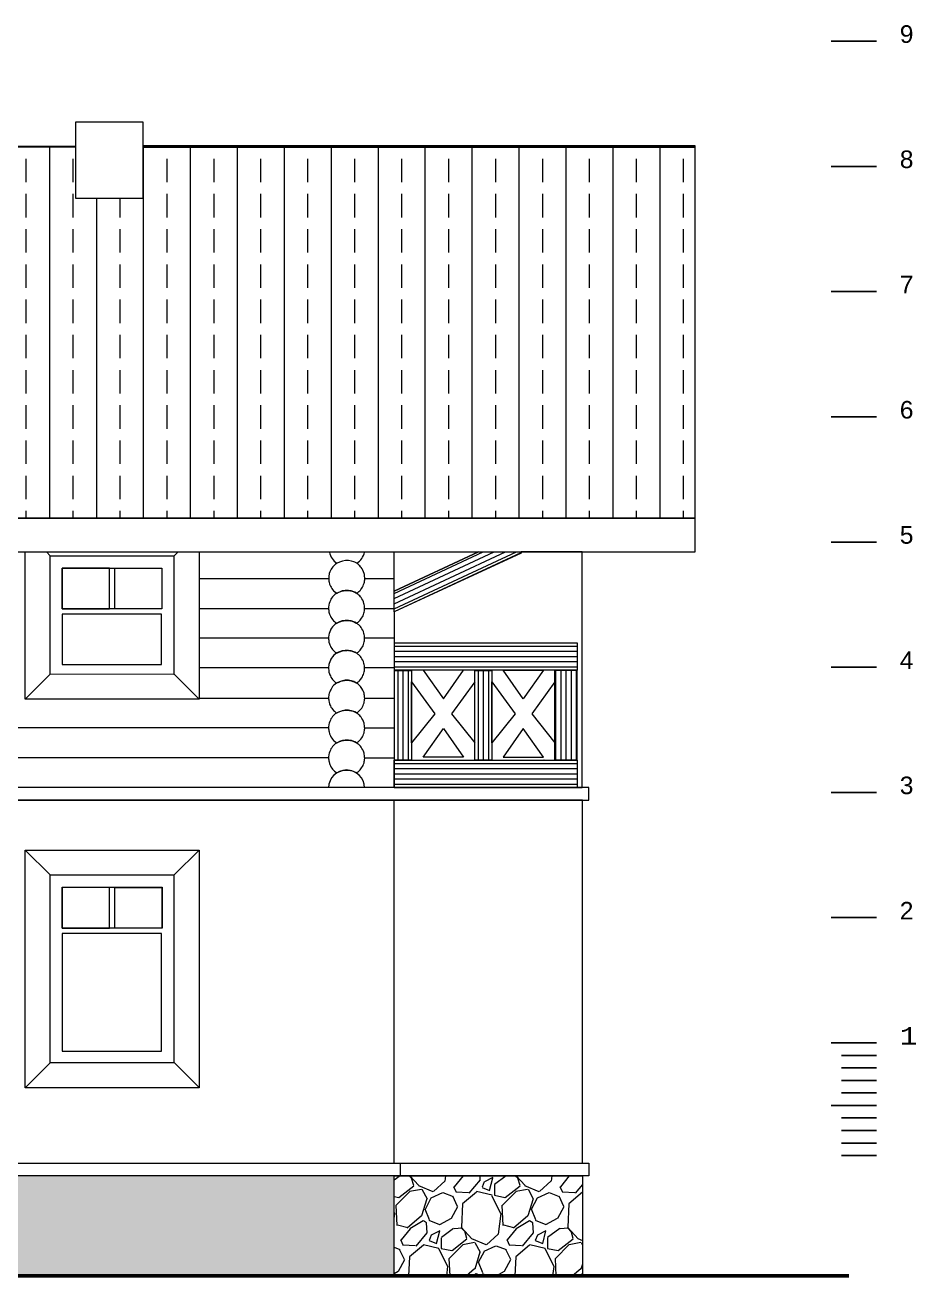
# Model space of a CAD drawing. Header units: millimetres. Extents: x 206455 to 265096, y 21531 to 53708.
# Drawn here: x 237402 to 244518, y 23085 to 33076 of the extents above; entities that cross this region are included whole.
import ezdxf

# ---------------------------------------------------------------- set-up
doc = ezdxf.new("R2010")
doc.units = ezdxf.units.MM
doc.layers.add('hatches', color=8, linetype='Continuous')
doc.layers.add('wall', color=5, linetype='Continuous')
doc.layers.add('txt', color=7, linetype='Continuous', lineweight=13)
doc.styles.get("Standard").update_dxf_attribs({"font": 'arial.ttf'})
pattern_1 = [(90, (125069.38, -371679.67), (-41.25, 2e-14), [])]

msp = doc.modelspace()

# ---------------------------------------------------------------- hatches: boundary and pattern name
at = {"layer": 'wall', "linetype": 'Continuous', "lineweight": 0, "ltscale": 0.13}
h = msp.add_hatch(dxfattribs=at)
h.set_pattern_fill('ANSI33', color=253, scale=1500, angle=45, style=0)
h.set_pattern_definition([(90, (-183901.13, -205742.57), (-375, 6e-14), []), (90, (-183713.63, -205555.07), (-375, 6e-14), [187.5, -93.75])])
edge = h.paths.add_edge_path()
edge.add_line((242753.8, 29135.9), (242753.8, 32109.4))
edge.add_line((242753.8, 32109.4), (238343.2, 32109.4))
edge.add_line((238343.2, 32109.4), (238343.2, 31691.4))
edge.add_line((238343.2, 31691.4), (237808, 31691.4))
edge.add_line((237808, 31691.4), (237808, 32105.2))
edge.add_line((237808, 32105.2), (229874.9, 32105.2))
edge.add_line((229874.9, 32105.2), (229874.9, 29137))
edge.add_line((229874.9, 29137), (242752.3, 29137))
h = msp.add_hatch(dxfattribs=at)
h.set_pattern_fill('ANSI31', color=253, scale=300, angle=340, style=0)
h.set_pattern_definition([(25, (62956.262, -346758.465), (-15.8481848, 33.986542), [])])
edge = h.paths.add_edge_path()
edge.add_line((240350.6, 28554.5), (241024.8, 28867.7))
edge.add_line((241024.8, 28867.7), (241362.8, 28867.7))
edge.add_line((241362.8, 28867.7), (241362.8, 28859.1))
edge.add_line((241362.8, 28859.1), (240350.7, 28388.8))
edge.add_line((240350.7, 28388.8), (240350.7, 28554.4))
h = msp.add_hatch(dxfattribs=at)
h.set_pattern_fill('ANSI31', color=253, scale=330, angle=135, style=0)
h.set_pattern_definition([(180, (125069.38, -371679.67), (-2e-14, -41.25), [])])
h.paths.add_polyline_path([(241812.7, 27922.1), (240352, 27922.1), (240352, 28141.9), (241812.8, 28141.9)])
h = msp.add_hatch(dxfattribs=at)
h.set_pattern_fill('ANSI31', color=253, scale=330, angle=45, style=0)
h.set_pattern_definition([(90, (124427.73, -371680.093), (-41.25, 2e-14), [])])
h.paths.add_polyline_path([(240489.3, 27203.2), (240352.1, 27203.2), (240352.1, 27920.6), (240489.3, 27920.6)])
h = msp.add_hatch(dxfattribs=at)
h.set_pattern_fill('ANSI31', color=253, scale=330, angle=45, style=0)
h.set_pattern_definition(pattern_1)
h.paths.add_polyline_path([(241131, 27203.7), (240993.7, 27203.7), (240993.7, 27921.1), (241131, 27921.1)])
h = msp.add_hatch(dxfattribs=at)
h.set_pattern_fill('ANSI31', color=253, scale=330, angle=45, style=0)
h.set_pattern_definition(pattern_1)
h.paths.add_polyline_path([(241808.5, 27204.7), (241634, 27204.7), (241634, 27922.1), (241808.5, 27922.1)])
h = msp.add_hatch(dxfattribs=at)
h.set_pattern_fill('ANSI31', color=253, scale=330, angle=135, style=0)
h.set_pattern_definition([(180, (125068.802, -372616.278), (-2e-14, -41.25), [])])
h.paths.add_polyline_path([(241812.1, 26985.5), (240351.4, 26985.5), (240351.4, 27205.3), (241812.2, 27205.3)])
h = msp.add_hatch(dxfattribs=at)
h.set_pattern_fill('GRAVEL', color=253, scale=600, angle=135, style=0)
h.set_pattern_definition([(3.0128, (62226.53, -346877.26), (7212.4889873, 424.265388), [80.7216, -7991.4528]), (319.9697, (62307.138, -346873.016), (-5515.4296513, 4666.90889), [138.5208, -13713.555]), (267.5104, (62413.204, -346962.112), (424.2716866, 8909.545185), [97.6728, -9669.6192]), (42.2737, (62684.733, -347021.51), (-8909.5438786, -8061.0191202), [126.1428, -12488.1348]), (67.8337, (62778.07, -346936.656), (-2969.8427561, -7212.4918483), [123.693, -12245.6238]), (132.2737, (62824.74, -346822.105), (8061.0191202, -8909.5438786), [126.1428, -12488.1348]), (172.6942, (62739.887, -346728.767), (9758.0726261, -1272.7993934), [166.8174, -16514.9094]), (207.2553, (62574.424, -346707.553), (-12303.6609599, -6363.9548655), [157.4928, -15591.7926]), (256.4296, (62434.417, -346779.678), (-2121.3147443, -8909.5468306), [126.57, -12530.4438]), (310.2364, (62404.72, -346902.715), (-4242.644681, 5091.1656336), [144.4992, -7080.4578]), (357.3974, (62498.057, -347013.024), (9758.07333985, -424.2705468), [186.8688, -18500.025]), (273.8141, (62268.954, -346597.245), (424.266459, -5515.433004), [63.7806, -6314.3064]), (306.4692, (62273.197, -346660.884), (-4666.9006722, 6363.963659), [121.3422, -12012.9066]), (0, (62345.32, -346758.47), (424.2642, 424.2642), [84.8526, -763.6752]), (338.1986, (62324.11, -346839.075), (-2969.848929, 1272.79153), [45.6948, -4523.769]), (66.8014, (62366.54, -346856.05), (-848.52829, -1697.056353), [64.6218, -3166.4772]), (165.9638, (62391.99, -346796.65), (-2121.320558, 424.262176), [104.9574, -3393.6138]), (296.5651, (62290.17, -346771.2), (-424.26493, 1272.79171), [75.8946, -1821.4722]), (151.3895, (62612.608, -347102.12), (-5515.430733, 2969.8525067), [106.32, -10525.707]), (205.3462, (62519.27, -347051.207), (6363.9599204, 2969.8514034), [89.1966, -8830.4448]), (68.1986, (62205.315, -346856.046), (-1272.79153, -2969.848929), [91.389, -4478.0748]), (118.6105, (62239.256, -346771.193), (2969.8525067, -5515.430733), [106.32, -10525.707]), (114.444, (62875.65, -346839.075), (1272.794687, -2969.847565), [102.528, -5023.8744]), (69.7751, (62833.226, -346745.737), (-2545.589178, -6788.2232373), [85.9068, -8504.7858]), (201.8014, (62625.34, -346427.54), (-2969.848929, -1272.79153), [91.389, -4478.0748]), (152.354, (62540.483, -346461.48), (7212.4876922, -3818.3798075), [100.5786, -9957.2544]), (204.444, (62833.226, -346635.43), (2969.847565, 1272.794687), [51.264, -5075.1384]), (236.3099, (62650.79, -346453), (-1272.79353, -2121.319658), [30.594, -3028.8174]), (300.9638, (62633.82, -346478.45), (-848.529193, 1697.05568), [123.693, -2350.17]), (321.009, (62697.46, -346584.517), (-4666.9043606, 3818.3768023), [114.63, -11348.3538]), (78.6901, (62430.17, -346758.47), (-424.263315, -1272.792585), [86.5332, -2076.7974]), (128.1572, (62447.145, -346673.612), (-6363.9573682, 8061.0204296), [151.0764, -14956.5378]), (195.9454, (62353.81, -346554.82), (4666.9049305, 1272.792358), [61.7736, -6115.6044]), (225, (62294.4, -346571.8), (-1e-13, -848.5281), [36, -564]), (255.2564, (62693.22, -346605.73), (1272.7954174, 4666.9036284), [83.3544, -8252.112]), (183.0128, (62672.005, -346686.34), (-7212.4889873, -424.265388), [161.4432, -7910.7312]), (135, (62510.8, -346694.8), (-848.5281, 6e-14), [156, -444]), (100.3048, (62400.476, -346584.517), (1272.7861177, -7212.490385), [94.8684, -9391.9644]), (29.0546, (62383.506, -346491.18), (2121.32035, 1272.792307), [87.3612, -4280.7048]), (342.646, (62459.873, -346448.752), (12303.6594862, -3818.3715671), [142.239, -14081.6844]), (310.4261, (62595.638, -346491.18), (5091.1712671, -5939.6949932), [150.4794, -14897.4444])])
h.paths.add_polyline_path([(240349.7, 23884.9), (230756.1, 23884.9), (230756.1, 23084.9), (240349.7, 23084.9)])
h = msp.add_hatch(dxfattribs=at)
h.set_pattern_fill('GRAVEL', color=253, scale=600, angle=45, style=0)
h.set_pattern_definition([(273.0128, (62837.47, -346028.73), (424.265388, -7212.4889873), [80.7216, -7991.4528]), (229.9697, (62841.71, -346109.34), (4666.90889, 5515.4296513), [138.5208, -13713.555]), (177.5104, (62752.615, -346215.407), (8909.545185, -424.2716866), [97.6728, -9669.6192]), (312.2737, (62693.218, -346486.936), (-8061.0191202, 8909.5438786), [126.1428, -12488.1348]), (337.8337, (62778.07, -346580.274), (-7212.4918483, 2969.8427561), [123.693, -12245.6238]), (42.2737, (62892.623, -346626.943), (-8909.5438786, -8061.0191202), [126.1428, -12488.1348]), (82.6942, (62985.96, -346542.09), (-1272.7993934, -9758.0726261), [166.8174, -16514.9094]), (117.2553, (63007.174, -346376.628), (-6363.9548655, 12303.6609599), [157.4928, -15591.7926]), (166.4296, (62935.05, -346236.62), (-8909.5468306, 2121.3147443), [126.57, -12530.4438]), (220.2364, (62812.01, -346206.92), (5091.1656336, 4242.644681), [144.4992, -7080.4578]), (267.3974, (62701.704, -346300.26), (-424.2705468, -9758.07333985), [186.8688, -18500.025]), (183.8141, (63117.48, -346071.16), (-5515.433004, -424.266459), [63.7806, -6314.3064]), (216.4692, (63053.843, -346075.4), (6363.963659, 4666.9006722), [121.3422, -12012.9066]), (270, (62956.26, -346147.52), (424.2642, -424.2642), [84.8526, -763.6752]), (248.1986, (62875.65, -346126.31), (1272.79153, 2969.848929), [45.6948, -4523.769]), (336.8014, (62858.68, -346168.74), (-1697.056353, 848.52829), [64.6218, -3166.4772]), (75.9638, (62918.08, -346194.19), (424.262176, 2121.320558), [104.9574, -3393.6138]), (206.5651, (62943.53, -346092.37), (1272.79171, 424.26493), [75.8946, -1821.4722]), (61.3895, (62612.608, -346414.81), (2969.8525067, 5515.430733), [106.32, -10525.707]), (115.3462, (62663.52, -346321.473), (2969.8514034, -6363.9599204), [89.1966, -8830.4448]), (338.1986, (62858.68, -346007.52), (-2969.848929, 1272.79153), [91.389, -4478.0748]), (28.6105, (62943.534, -346041.46), (-5515.430733, -2969.8525067), [106.32, -10525.707]), (24.444, (62875.65, -346677.855), (-2969.847565, -1272.794687), [102.528, -5023.8744]), (339.7751, (62968.99, -346635.43), (-6788.2232373, 2545.589178), [85.9068, -8504.7858]), (111.8014, (63287.19, -346427.54), (-1272.79153, 2969.848929), [91.389, -4478.0748]), (62.354, (63253.247, -346342.686), (-3818.3798075, -7212.4876922), [100.5786, -9957.2544]), (114.444, (63079.3, -346635.43), (1272.794687, -2969.847565), [51.264, -5075.1384]), (146.3099, (63261.73, -346453), (-2121.319658, 1272.79353), [30.594, -3028.8174]), (210.9638, (63236.28, -346436.02), (1697.05568, 848.529193), [123.693, -2350.17]), (231.009, (63130.21, -346499.664), (3818.3768023, 4666.9043606), [114.63, -11348.3538]), (348.6901, (62956.26, -346232.38), (-1272.792585, 424.263315), [86.5332, -2076.7974]), (38.1572, (63041.115, -346249.348), (8061.0204296, 6363.9573682), [151.0764, -14956.5378]), (105.9454, (63159.91, -346156.01), (1272.792358, -4666.9049305), [61.7736, -6115.6044]), (135, (63142.94, -346096.6), (-848.5281, 1e-13), [36, -564]), (165.2564, (63108.997, -346495.42), (4666.9036284, -1272.7954174), [83.3544, -8252.112]), (93.0128, (63028.387, -346474.21), (-424.265388, 7212.4889873), [161.4432, -7910.7312]), (45, (63019.9, -346313), (6e-14, 848.5281), [156, -444]), (10.3048, (63130.21, -346202.68), (-7212.490385, -1272.7861177), [94.8684, -9391.9644]), (299.0546, (63223.55, -346185.71), (1272.792307, -2121.32035), [87.3612, -4280.7048]), (252.646, (63265.975, -346262.076), (-3818.3715671, -12303.6594862), [142.239, -14081.6844]), (220.4261, (63223.549, -346397.84), (-5939.6949932, -5091.1712671), [150.4794, -14897.4444])])
h.paths.add_polyline_path([(240349.7, 23885.5), (241854.2, 23885.5), (241854.2, 23085.2), (240349.7, 23085.2)])

# ---------------------------------------------------------------- linework, layer by layer
at = {"layer": 'hatches', "color": 8}
for p, q in [((243841.9, 32946.7), (244201.4, 32946.7)), ((243841.9, 31946.7), (244201.4, 31946.7)), ((243841.9, 30946.7), (244201.4, 30946.7)), ((243841.9, 29946.7), (244201.4, 29946.7)), ((243841.9, 28946.7), (244201.4, 28946.7)), ((243841.9, 27946.7), (244201.4, 27946.7)), ((243841.9, 26946.7), (244201.4, 26946.7)), ((243841.9, 25946.7), (244201.4, 25946.7)), ((243841.9, 24946.7), (244201.4, 24946.7)), ((243924.1, 24846.7), (244201.4, 24846.7)), ((243924.1, 24746.7), (244201.4, 24746.7)), ((243924.1, 24646.7), (244201.4, 24646.7)), ((243924.1, 24546.7), (244201.4, 24546.7)), ((243841.9, 24446.7), (244201.4, 24446.7)), ((243924.1, 24346.7), (244201.4, 24346.7)), ((243924.1, 24246.7), (244201.4, 24246.7)), ((243924.1, 24146.7), (244201.4, 24146.7)), ((243924.1, 24046.7), (244201.4, 24046.7))]:
    msp.add_line(p, q, dxfattribs=at)
at = {"layer": 'wall', "color": 252, "linetype": 'Continuous', "lineweight": 30, "ltscale": 0.13}
for p, q in [((237806.2, 32101.9), (229873.8, 32101.9)), ((238349.2, 32101.9), (242754, 32101.9))]:
    msp.add_line(p, q, dxfattribs=at)
at = {"layer": 'wall', "color": 252, "linetype": 'Continuous', "lineweight": 5}
for p, q in [((239825.8, 28653.1), (238794.1, 28653.1)), ((240115.9, 28655.5), (240352.4, 28655.5)), ((239826.9, 28413.6), (238794.1, 28413.6)), ((240114.8, 28416.1), (240351.3, 28416.1)), ((239826.9, 28178.2), (238794.1, 28178.2)), ((240114.8, 28180.7), (240351.3, 28180.7)), ((239826.4, 27940.8), (238794, 27940.8)), ((240115.3, 27943.3), (240351.8, 27943.3)), ((239826.4, 27696.7), (238794, 27696.7)), ((240115.2, 27699.2), (240351.7, 27699.2)), ((239826.3, 27462.9), (236093.9, 27462.9)), ((240115.2, 27463.8), (240351.7, 27463.8)), ((239830.9, 27222.5), (236091.1, 27222.5)), ((240115.6, 27223.5), (240352.1, 27223.5))]:
    msp.add_line(p, q, dxfattribs=at)
at = {"layer": 'wall', "color": 250, "linetype": 'Continuous', "lineweight": 15, "ltscale": 0.13}
msp.add_line((241854.3, 23985.7), (241854.3, 26883.7), dxfattribs=at)
at = {"layer": 'wall', "color": 250, "linetype": 'Continuous', "lineweight": 50, "ltscale": 0.13}
msp.add_line((243982.5, 23085.2), (229874.9, 23085.2), dxfattribs=at)
at = {"layer": 'wall', "color": 250, "linetype": 'Continuous', "lineweight": 15}
msp.add_line((243409.9, 23085.3), (242753.4, 23085.3), dxfattribs=at)
at = {"layer": 'wall', "color": 250, "linetype": 'Continuous', "lineweight": 15, "ltscale": 0.13}
for points in [[(238341.8, 31691.4), (237807.5, 31691.2), (237807.5, 32301.3), (238341.8, 32301.3)], [(242754, 29137.2), (229873.8, 29137.2), (229873.8, 28867.9), (242754, 28867.9)], [(237401.9, 28868), (238793.8, 28867.7), (238793.8, 27691.9), (237401.9, 27690.8)], [(237602.5, 28837), (238591.1, 28837), (238591.1, 27889.7), (237602.5, 27890.9)], [(237697.8, 28738.6), (238495.7, 28738.6), (238495.7, 28411.8), (237697.8, 28411.8)], [(238075.4, 28737.8), (237697.8, 28737.8), (237697.8, 28411.8), (238075.4, 28411.8)], [(238495.6, 28411.8), (238120, 28411.8), (238120, 28737.5), (238495.6, 28737.5)], [(238490.9, 28370.3), (237698, 28370.3), (237698, 27969), (238490.9, 27968.6)], [(241812.7, 27922.1), (240352, 27922.1), (240352, 28141.9), (241812.8, 28141.9)], [(240489.3, 27203.2), (240352.1, 27203.2), (240352.1, 27920.6), (240489.3, 27920.6)], [(241131, 27203.7), (240993.7, 27203.7), (240993.7, 27921.1), (241131, 27921.1)], [(241808.5, 27204.7), (241634, 27204.7), (241634, 27922.1), (241808.5, 27922.1)], [(241812.1, 26985.5), (240351.4, 26985.5), (240351.4, 27205.3), (241812.2, 27205.3)], [(241905.5, 26985.2), (230719.4, 26985.2), (230719.4, 26883.9), (241905.5, 26883.9)], [(241854.3, 26883.9), (230768.5, 26883.9), (230768.5, 23985.8), (241854.3, 23985.8)], [(237402.2, 26486.8), (238794, 26486.8), (238794, 24587.5), (237402.2, 24587.5)], [(237602.7, 26287.5), (238591.3, 26287.5), (238591.3, 24787.3), (237602.7, 24787.3)], [(237698.1, 26189.1), (238496, 26189.1), (238496, 25862.3), (237698.1, 25862.3)], [(238075.6, 26188.3), (237698.1, 26188.3), (237698.1, 25862.3), (238075.6, 25862.3)], [(238495.9, 25862.3), (238120.3, 25862.3), (238120.3, 26188), (238495.9, 26188)], [(238491.1, 25820.8), (237698.3, 25820.8), (237698.3, 24880.1), (238491.1, 24880.1)], [(230719.2, 23985.8), (241905.5, 23985.8), (241905.5, 23885), (230719.3, 23884.8)], [(240349.7, 23884.9), (230756.1, 23884.9), (230756.1, 23084.9), (240349.7, 23084.9)], [(240349.7, 23885.5), (241854.2, 23885.5), (241854.2, 23085.2), (240349.7, 23085.2)]]:
    msp.add_lwpolyline(points, close=True, dxfattribs=at)
for points in [[(242753.8, 29135.9), (242753.8, 32109.4), (238343.2, 32109.4), (238343.2, 31691.4), (237808, 31691.4), (237808, 32105.2), (229874.9, 32105.2), (229874.9, 29137), (242752.3, 29137)], [(237601.9, 28837.1), (237572.1, 28867.2)], [(238593.5, 28837.1), (238624.3, 28867.8)], [(240350.6, 28554.5), (241024.8, 28867.7), (241362.8, 28867.7), (241362.8, 28859.1), (240350.7, 28388.8), (240350.7, 28554.4)], [(241363.3, 28867.2), (241363.3, 28857.4), (240351.3, 28388.2), (240351.3, 26985.1), (241852, 26985.1), (241852, 28867.9), (241364.1, 28867.9)], [(240351.3, 28867.7), (241024.9, 28867.7), (240351.3, 28554.5), (240351.3, 28867.7)], [(237402, 27690.7), (237601.6, 27890.3)], [(238793.4, 27690.7), (238593.8, 27890.3)], [(240904.7, 27922.5), (240582.7, 27922.5), (240743.6, 27694.5), (240904.7, 27922.5)], [(241220.1, 27922.5), (241542.1, 27922.5), (241381.1, 27694.5), (241220.1, 27922.5)], [(240489.9, 27828.9), (240675, 27575.2), (240489.9, 27342.4), (240489.9, 27828.9)], [(240993.7, 27828.9), (240808.6, 27575.2), (240993.7, 27342.4), (240993.7, 27828.9)], [(241131, 27828.9), (241316.1, 27575.2), (241131, 27342.4), (241131, 27828.9)], [(241634.8, 27828.9), (241449.7, 27575.2), (241634.8, 27342.4), (241634.8, 27828.9)], [(240904.7, 27228), (240582.7, 27228), (240743.6, 27456), (240904.7, 27228)], [(241220.1, 27228), (241542.1, 27228), (241381.1, 27456), (241220.1, 27228)], [(241547.7, 27207.9), (241547.7, 27204.9), (241544.9, 27204.9)], [(240348.5, 26883.4), (240348.5, 23985.4), (240398.6, 23985.4), (240398.6, 23885.2), (240348.5, 23885.2)], [(237602.1, 26287.6), (237402.2, 26486.7)], [(238593.7, 26287.6), (238793.7, 26486.7)], [(237402.9, 24587.1), (237602.5, 24786.6)], [(238794.3, 24587.1), (238594.6, 24786.6)]]:
    msp.add_lwpolyline(points, dxfattribs=at)
at = {"layer": 'wall', "color": 250, "linetype": 'Continuous', "lineweight": 15, "ltscale": 100}
for points in [[(240051.7, 28537.4, 0), (240053.9, 28538.9, 0), (240057.1, 28541.1, 0), (240059.4, 28542.9, 0), (240063.7, 28546.6, 0), (240069.3, 28551.4, 0), (240074.9, 28556.7, 0), (240080.3, 28562.5, 0), (240085, 28568.6, 0), (240091.3, 28577.1, 0), (240097.2, 28587.3, 0), (240102.5, 28597.2, 0), (240106.4, 28606.9, 0), (240110, 28618, 0), (240112.2, 28626.7, 0), (240113.7, 28636.3, 0), (240114.9, 28645.7, 0), (240115.4, 28653.3, 0), (240115.2, 28663.4, 0), (240114.6, 28669.6, 0), (240114.1, 28676.3, 0), (240112.2, 28686.4, 0), (240110.3, 28695, 0), (240105.3, 28709.6, 0), (240099.8, 28720.9, 0), (240094, 28732.5, 0), (240087.1, 28742, 0), (240081.6, 28749.2, 0), (240076.1, 28755.3, 0), (240069.3, 28762.5, 0), (240064.4, 28766.6, 0), (240056.2, 28773.1, 0), (240050.9, 28776.9, 0), (240036.1, 28784.6, 0), (240028.7, 28788.1, 0), (240009.2, 28795, 0), (239985.5, 28798.8, 0), (239960.8, 28798.8, 0), (239937.2, 28794.9, 0), (239913.9, 28786.6, 0), (239894.5, 28777.9, 0), (239880.6, 28768.7, 0), (239870.2, 28759.4, 0), (239859.3, 28747.8, 0), (239851.8, 28737.2, 0), (239846.4, 28728.7, 0), (239841.7, 28719.7, 0), (239836.6, 28707.4, 0), (239832.4, 28694.8, 0), (239830, 28685, 0), (239828.7, 28678.3, 0), (239827.5, 28667.8, 0), (239827.3, 28659.7, 0), (239827.2, 28650.3, 0), (239828.3, 28641.5, 0), (239829.2, 28634, 0), (239830.7, 28625, 0), (239834.6, 28610.9, 0), (239837.4, 28604, 0), (239841.6, 28594.4, 0), (239846, 28585.4, 0), (239853, 28574.9, 0), (239859, 28567, 0), (239866.4, 28557.9, 0), (239873.7, 28550.7, 0), (239884, 28542.2, 0), (239890.5, 28537.6, 0), (239891.7, 28537.2, 0), (239894.8, 28539.2, 0), (239894.8, 28539.2, 0), (239899.1, 28541.2, 0), (239904, 28543.4, 0), (239908.8, 28545.4, 0), (239917.5, 28548.9, 0), (239924.8, 28551.7, 0), (239938.4, 28556.7, 0), (239946, 28558, 0), (239953.6, 28558.9, 0), (239959.9, 28559.8, 0), (239967.7, 28559.9, 0), (239976.1, 28559.8, 0), (239981.6, 28560, 0), (239986.7, 28559.6, 0), (239994.7, 28558.5, 0), (240002.4, 28557.2, 0), (240009.2, 28556, 0), (240015.9, 28553.6, 0), (240022.2, 28551.4, 0), (240029.1, 28549, 0), (240035, 28546.2, 0), (240043.5, 28541.8, 0), (240048.8, 28539, 0), (240051.7, 28537.4, 0), (240051.7, 28537.4, 0)], [(240050.6, 28297.9, 0), (240052.8, 28299.4, 0), (240056, 28301.7, 0), (240058.3, 28303.4, 0), (240062.6, 28307.1, 0), (240068.2, 28311.9, 0), (240073.8, 28317.2, 0), (240079.1, 28323.1, 0), (240083.9, 28329.2, 0), (240090.2, 28337.6, 0), (240096.1, 28347.9, 0), (240101.4, 28357.7, 0), (240105.3, 28367.5, 0), (240108.9, 28378.5, 0), (240111.1, 28387.3, 0), (240112.6, 28396.8, 0), (240113.8, 28406.3, 0), (240114.3, 28413.8, 0), (240114.1, 28424, 0), (240113.5, 28430.1, 0), (240113, 28436.9, 0), (240111.1, 28447, 0), (240109.1, 28455.5, 0), (240104.2, 28470.1, 0), (240098.7, 28481.5, 0), (240092.9, 28493, 0), (240086, 28502.6, 0), (240080.5, 28509.8, 0), (240075, 28515.8, 0), (240068.2, 28523, 0), (240063.3, 28527.2, 0), (240055.1, 28533.6, 0), (240049.8, 28537.4, 0), (240035, 28545.2, 0), (240027.6, 28548.6, 0), (240008.1, 28555.6, 0), (239984.4, 28559.4, 0), (239959.7, 28559.4, 0), (239936.1, 28555.5, 0), (239912.8, 28547.1, 0), (239893.4, 28538.4, 0), (239879.4, 28529.3, 0), (239869.1, 28520, 0), (239858.2, 28508.4, 0), (239850.7, 28497.7, 0), (239845.3, 28489.2, 0), (239840.6, 28480.3, 0), (239835.4, 28467.9, 0), (239831.3, 28455.3, 0), (239828.9, 28445.5, 0), (239827.6, 28438.8, 0), (239826.4, 28428.3, 0), (239826.2, 28420.3, 0), (239826.1, 28410.8, 0), (239827.2, 28402, 0), (239828.1, 28394.6, 0), (239829.5, 28385.5, 0), (239833.5, 28371.4, 0), (239836.3, 28364.5, 0), (239840.5, 28354.9, 0), (239844.9, 28345.9, 0), (239851.9, 28335.5, 0), (239857.9, 28327.5, 0), (239865.2, 28318.4, 0), (239872.6, 28311.3, 0), (239882.9, 28302.8, 0), (239889.4, 28298.1, 0), (239890.6, 28297.8, 0), (239893.7, 28299.7, 0), (239893.7, 28299.7, 0), (239898, 28301.8, 0), (239902.9, 28303.9, 0), (239907.7, 28305.9, 0), (239916.4, 28309.4, 0), (239923.7, 28312.3, 0), (239937.3, 28317.3, 0), (239944.9, 28318.5, 0), (239952.5, 28319.5, 0), (239958.8, 28320.3, 0), (239966.6, 28320.5, 0), (239975, 28320.3, 0), (239980.5, 28320.5, 0), (239985.5, 28320.2, 0), (239993.6, 28319.1, 0), (240001.3, 28317.8, 0), (240008, 28316.5, 0), (240014.8, 28314.2, 0), (240021.1, 28311.9, 0), (240028, 28309.6, 0), (240033.9, 28306.7, 0), (240042.4, 28302.3, 0), (240047.7, 28299.6, 0), (240050.6, 28297.9, 0), (240050.6, 28297.9, 0)], [(240050.6, 28058.9, 0), (240052.8, 28060.4, 0), (240056, 28062.7, 0), (240058.3, 28064.5, 0), (240062.6, 28068.1, 0), (240068.2, 28072.9, 0), (240073.8, 28078.2, 0), (240079.1, 28084.1, 0), (240083.9, 28090.2, 0), (240090.2, 28098.6, 0), (240096.1, 28108.9, 0), (240101.4, 28118.7, 0), (240105.3, 28128.5, 0), (240108.8, 28139.5, 0), (240111.1, 28148.3, 0), (240112.6, 28157.8, 0), (240113.8, 28167.3, 0), (240114.3, 28174.9, 0), (240114, 28185, 0), (240113.5, 28191.1, 0), (240112.9, 28197.9, 0), (240111.1, 28208, 0), (240109.1, 28216.6, 0), (240104.2, 28231.1, 0), (240098.7, 28242.5, 0), (240092.8, 28254, 0), (240086, 28263.6, 0), (240080.5, 28270.8, 0), (240075, 28276.9, 0), (240068.2, 28284, 0), (240063.2, 28288.2, 0), (240055.1, 28294.6, 0), (240049.8, 28298.4, 0), (240035, 28306.2, 0), (240027.6, 28309.6, 0), (240008.1, 28316.6, 0), (239984.4, 28320.4, 0), (239959.7, 28320.4, 0), (239936.1, 28316.5, 0), (239912.7, 28308.1, 0), (239893.3, 28299.4, 0), (239879.4, 28290.3, 0), (239869.1, 28281, 0), (239858.2, 28269.4, 0), (239850.7, 28258.7, 0), (239845.3, 28250.2, 0), (239840.6, 28241.3, 0), (239835.4, 28229, 0), (239831.3, 28216.3, 0), (239828.9, 28206.5, 0), (239827.6, 28199.9, 0), (239826.3, 28189.3, 0), (239826.2, 28181.3, 0), (239826.1, 28171.9, 0), (239827.2, 28163, 0), (239828.1, 28155.6, 0), (239829.5, 28146.5, 0), (239833.5, 28132.4, 0), (239836.3, 28125.5, 0), (239840.4, 28116, 0), (239844.9, 28106.9, 0), (239851.9, 28096.5, 0), (239857.9, 28088.6, 0), (239865.2, 28079.5, 0), (239872.6, 28072.3, 0), (239882.8, 28063.8, 0), (239889.4, 28059.2, 0), (239890.6, 28058.8, 0), (239893.7, 28060.8, 0), (239893.7, 28060.8, 0), (239898, 28062.8, 0), (239902.9, 28064.9, 0), (239907.6, 28067, 0), (239916.4, 28070.4, 0), (239923.7, 28073.3, 0), (239937.3, 28078.3, 0), (239944.9, 28079.6, 0), (239952.4, 28080.5, 0), (239958.7, 28081.4, 0), (239966.6, 28081.5, 0), (239975, 28081.4, 0), (239980.5, 28081.6, 0), (239985.5, 28081.2, 0), (239993.5, 28080.1, 0), (240001.3, 28078.8, 0), (240008, 28077.6, 0), (240014.8, 28075.2, 0), (240021.1, 28072.9, 0), (240028, 28070.6, 0), (240033.9, 28067.7, 0), (240042.4, 28063.3, 0), (240047.7, 28060.6, 0), (240050.6, 28058.9, 0), (240050.6, 28058.9, 0)], [(240050.6, 27820, 0), (240052.8, 27821.5, 0), (240055.9, 27823.7, 0), (240058.2, 27825.5, 0), (240062.6, 27829.2, 0), (240068.2, 27833.9, 0), (240073.8, 27839.3, 0), (240079.1, 27845.1, 0), (240083.9, 27851.2, 0), (240090.2, 27859.7, 0), (240096, 27869.9, 0), (240101.3, 27879.7, 0), (240105.2, 27889.5, 0), (240108.8, 27900.5, 0), (240111.1, 27909.3, 0), (240112.5, 27918.9, 0), (240113.7, 27928.3, 0), (240114.3, 27935.9, 0), (240114, 27946, 0), (240113.5, 27952.1, 0), (240112.9, 27958.9, 0), (240111.1, 27969, 0), (240109.1, 27977.6, 0), (240104.2, 27992.1, 0), (240098.7, 28003.5, 0), (240092.8, 28015, 0), (240085.9, 28024.6, 0), (240080.4, 28031.8, 0), (240075, 28037.9, 0), (240068.1, 28045.1, 0), (240063.2, 28049.2, 0), (240055.1, 28055.7, 0), (240049.8, 28059.4, 0), (240034.9, 28067.2, 0), (240027.6, 28070.6, 0), (240008.1, 28077.6, 0), (239984.4, 28081.4, 0), (239959.6, 28081.4, 0), (239936.1, 28077.5, 0), (239912.7, 28069.2, 0), (239893.3, 28060.4, 0), (239879.4, 28051.3, 0), (239869.1, 28042, 0), (239858.1, 28030.4, 0), (239850.6, 28019.8, 0), (239845.2, 28011.2, 0), (239840.5, 28002.3, 0), (239835.4, 27990, 0), (239831.2, 27977.4, 0), (239828.9, 27967.5, 0), (239827.5, 27960.9, 0), (239826.3, 27950.3, 0), (239826.2, 27942.3, 0), (239826, 27932.9, 0), (239827.2, 27924, 0), (239828, 27916.6, 0), (239829.5, 27907.6, 0), (239833.4, 27893.5, 0), (239836.2, 27886.5, 0), (239840.4, 27877, 0), (239844.9, 27867.9, 0), (239851.8, 27857.5, 0), (239857.8, 27849.6, 0), (239865.2, 27840.5, 0), (239872.5, 27833.3, 0), (239882.8, 27824.8, 0), (239889.3, 27820.2, 0), (239890.5, 27819.8, 0), (239893.6, 27821.8, 0), (239893.6, 27821.8, 0), (239897.9, 27823.8, 0), (239902.9, 27825.9, 0), (239907.6, 27828, 0), (239916.3, 27831.5, 0), (239923.6, 27834.3, 0), (239937.2, 27839.3, 0), (239944.8, 27840.6, 0), (239952.4, 27841.5, 0), (239958.7, 27842.4, 0), (239966.5, 27842.5, 0), (239975, 27842.4, 0), (239980.5, 27842.6, 0), (239985.5, 27842.2, 0), (239993.5, 27841.1, 0), (240001.2, 27839.8, 0), (240008, 27838.6, 0), (240014.8, 27836.2, 0), (240021, 27833.9, 0), (240027.9, 27831.6, 0), (240033.8, 27828.8, 0), (240042.4, 27824.4, 0), (240047.7, 27821.6, 0), (240050.6, 27820, 0), (240050.6, 27820, 0)], [(240051.1, 27581.1, 0), (240053.3, 27582.6, 0), (240056.5, 27584.8, 0), (240058.8, 27586.6, 0), (240063.1, 27590.3, 0), (240068.7, 27595, 0), (240074.3, 27600.4, 0), (240079.6, 27606.2, 0), (240084.4, 27612.3, 0), (240090.7, 27620.8, 0), (240096.6, 27631, 0), (240101.9, 27640.8, 0), (240105.8, 27650.6, 0), (240109.4, 27661.6, 0), (240111.6, 27670.4, 0), (240113.1, 27680, 0), (240114.3, 27689.4, 0), (240114.8, 27697, 0), (240114.6, 27707.1, 0), (240114, 27713.2, 0), (240113.4, 27720, 0), (240111.6, 27730.1, 0), (240109.6, 27738.7, 0), (240104.7, 27753.2, 0), (240099.2, 27764.6, 0), (240093.3, 27776.1, 0), (240086.5, 27785.7, 0), (240081, 27792.9, 0), (240075.5, 27799, 0), (240068.7, 27806.2, 0), (240063.8, 27810.3, 0), (240055.6, 27816.8, 0), (240050.3, 27820.5, 0), (240035.5, 27828.3, 0), (240028.1, 27831.7, 0), (240008.6, 27838.7, 0), (239984.9, 27842.5, 0), (239960.2, 27842.5, 0), (239936.6, 27838.6, 0), (239913.2, 27830.3, 0), (239893.8, 27821.5, 0), (239879.9, 27812.4, 0), (239869.6, 27803.1, 0), (239858.7, 27791.5, 0), (239851.2, 27780.9, 0), (239845.8, 27772.3, 0), (239841.1, 27763.4, 0), (239835.9, 27751.1, 0), (239831.8, 27738.5, 0), (239829.4, 27728.6, 0), (239828.1, 27722, 0), (239826.8, 27711.4, 0), (239826.7, 27703.4, 0), (239826.6, 27694, 0), (239827.7, 27685.1, 0), (239828.6, 27677.7, 0), (239830, 27668.7, 0), (239834, 27654.6, 0), (239836.8, 27647.6, 0), (239841, 27638.1, 0), (239845.4, 27629, 0), (239852.4, 27618.6, 0), (239858.4, 27610.7, 0), (239865.7, 27601.6, 0), (239873.1, 27594.4, 0), (239883.3, 27585.9, 0), (239889.9, 27581.3, 0), (239891.1, 27580.9, 0), (239894.2, 27582.9, 0), (239894.2, 27582.9, 0), (239898.5, 27584.9, 0), (239903.4, 27587, 0), (239908.1, 27589.1, 0), (239916.9, 27592.6, 0), (239924.2, 27595.4, 0), (239937.8, 27600.4, 0), (239945.4, 27601.7, 0), (239952.9, 27602.6, 0), (239959.2, 27603.5, 0), (239967.1, 27603.6, 0), (239975.5, 27603.5, 0), (239981, 27603.7, 0), (239986, 27603.3, 0), (239994, 27602.2, 0), (240001.8, 27600.9, 0), (240008.5, 27599.7, 0), (240015.3, 27597.3, 0), (240021.6, 27595, 0), (240028.5, 27592.7, 0), (240034.4, 27589.9, 0), (240042.9, 27585.5, 0), (240048.2, 27582.7, 0), (240051.1, 27581.1, 0), (240051.1, 27581.1, 0)], [(240051.1, 27342.1, 0), (240053.3, 27343.6, 0), (240056.5, 27345.8, 0), (240058.7, 27347.6, 0), (240063.1, 27351.3, 0), (240068.7, 27356.1, 0), (240074.3, 27361.4, 0), (240079.6, 27367.2, 0), (240084.4, 27373.3, 0), (240090.7, 27381.8, 0), (240096.5, 27392, 0), (240101.9, 27401.9, 0), (240105.7, 27411.6, 0), (240109.3, 27422.7, 0), (240111.6, 27431.4, 0), (240113.1, 27441, 0), (240114.3, 27450.4, 0), (240114.8, 27458, 0), (240114.5, 27468.1, 0), (240114, 27474.3, 0), (240113.4, 27481.1, 0), (240111.6, 27491.2, 0), (240109.6, 27499.7, 0), (240104.7, 27514.3, 0), (240099.2, 27525.6, 0), (240093.3, 27537.2, 0), (240086.5, 27546.7, 0), (240081, 27553.9, 0), (240075.5, 27560, 0), (240068.7, 27567.2, 0), (240063.7, 27571.3, 0), (240055.6, 27577.8, 0), (240050.3, 27581.6, 0), (240035.5, 27589.3, 0), (240028.1, 27592.8, 0), (240008.6, 27599.7, 0), (239984.9, 27603.6, 0), (239960.2, 27603.6, 0), (239936.6, 27599.6, 0), (239913.2, 27591.3, 0), (239893.8, 27582.6, 0), (239879.9, 27573.5, 0), (239869.6, 27564.1, 0), (239858.6, 27552.5, 0), (239851.2, 27541.9, 0), (239845.7, 27533.4, 0), (239841.1, 27524.4, 0), (239835.9, 27512.1, 0), (239831.7, 27499.5, 0), (239829.4, 27489.7, 0), (239828, 27483, 0), (239826.8, 27472.5, 0), (239826.7, 27464.4, 0), (239826.6, 27455, 0), (239827.7, 27446.2, 0), (239828.5, 27438.7, 0), (239830, 27429.7, 0), (239833.9, 27415.6, 0), (239836.8, 27408.7, 0), (239840.9, 27399.1, 0), (239845.4, 27390.1, 0), (239852.3, 27379.6, 0), (239858.3, 27371.7, 0), (239865.7, 27362.6, 0), (239873.1, 27355.4, 0), (239883.3, 27346.9, 0), (239889.8, 27342.3, 0), (239891.1, 27341.9, 0), (239894.1, 27343.9, 0), (239894.1, 27343.9, 0), (239898.5, 27345.9, 0), (239903.4, 27348.1, 0), (239908.1, 27350.1, 0), (239916.9, 27353.6, 0), (239924.2, 27356.4, 0), (239937.7, 27361.4, 0), (239945.4, 27362.7, 0), (239952.9, 27363.6, 0), (239959.2, 27364.5, 0), (239967.1, 27364.7, 0), (239975.5, 27364.5, 0), (239981, 27364.7, 0), (239986, 27364.3, 0), (239994, 27363.2, 0), (240001.7, 27361.9, 0), (240008.5, 27360.7, 0), (240015.3, 27358.3, 0), (240021.5, 27356.1, 0), (240028.5, 27353.7, 0), (240034.4, 27350.9, 0), (240042.9, 27346.5, 0), (240048.2, 27343.7, 0), (240051.1, 27342.1, 0), (240051.1, 27342.1, 0)], [(240051.1, 27103.1, 0), (240053.2, 27104.6, 0), (240056.4, 27106.8, 0), (240058.7, 27108.6, 0), (240063.1, 27112.3, 0), (240068.6, 27117.1, 0), (240074.2, 27122.4, 0), (240079.6, 27128.2, 0), (240084.4, 27134.4, 0), (240090.6, 27142.8, 0), (240096.5, 27153, 0), (240101.8, 27162.9, 0), (240105.7, 27172.7, 0), (240109.3, 27183.7, 0), (240111.6, 27192.5, 0), (240113, 27202, 0), (240114.2, 27211.4, 0), (240114.8, 27219, 0), (240114.5, 27229.2, 0), (240114, 27235.3, 0), (240113.4, 27242.1, 0), (240111.6, 27252.2, 0), (240109.6, 27260.7, 0), (240104.6, 27275.3, 0), (240099.1, 27286.6, 0), (240093.3, 27298.2, 0), (240086.4, 27307.8, 0), (240080.9, 27314.9, 0), (240075.4, 27321, 0), (240068.6, 27328.2, 0), (240063.7, 27332.4, 0), (240055.5, 27338.8, 0), (240050.2, 27342.6, 0), (240035.4, 27350.3, 0), (240028, 27353.8, 0), (240008.5, 27360.8, 0), (239984.8, 27364.6, 0), (239960.1, 27364.6, 0), (239936.6, 27360.6, 0), (239913.2, 27352.3, 0), (239893.8, 27343.6, 0), (239879.9, 27334.5, 0), (239869.6, 27325.2, 0), (239858.6, 27313.6, 0), (239851.1, 27302.9, 0), (239845.7, 27294.4, 0), (239841, 27285.4, 0), (239835.9, 27273.1, 0), (239831.7, 27260.5, 0), (239829.4, 27250.7, 0), (239828, 27244, 0), (239826.8, 27233.5, 0), (239826.7, 27225.4, 0), (239826.5, 27216, 0), (239827.6, 27207.2, 0), (239828.5, 27199.8, 0), (239830, 27190.7, 0), (239833.9, 27176.6, 0), (239836.7, 27169.7, 0), (239840.9, 27160.1, 0), (239845.3, 27151.1, 0), (239852.3, 27140.6, 0), (239858.3, 27132.7, 0), (239865.7, 27123.6, 0), (239873, 27116.5, 0), (239883.3, 27107.9, 0), (239889.8, 27103.3, 0), (239891, 27103, 0), (239894.1, 27104.9, 0), (239894.1, 27104.9, 0), (239898.4, 27107, 0), (239903.3, 27109.1, 0), (239908.1, 27111.1, 0), (239916.8, 27114.6, 0), (239924.1, 27117.4, 0), (239937.7, 27122.4, 0), (239945.3, 27123.7, 0), (239952.9, 27124.7, 0), (239959.2, 27125.5, 0), (239967, 27125.7, 0), (239975.4, 27125.5, 0), (239981, 27125.7, 0), (239986, 27125.4, 0), (239994, 27124.3, 0), (240001.7, 27123, 0), (240008.5, 27121.7, 0), (240015.2, 27119.3, 0), (240021.5, 27117.1, 0), (240028.4, 27114.7, 0), (240034.3, 27111.9, 0), (240042.9, 27107.5, 0), (240048.1, 27104.7, 0), (240051.1, 27103.1, 0), (240051.1, 27103.1, 0)]]:
    msp.add_polyline3d(points, dxfattribs=at)
at = {"layer": 'wall', "color": 250, "linetype": 'Continuous', "lineweight": 15}
for centre, radius, start, end in [((239980.8, 28900.4), 152.4, 193.81389, 234.35227), ((239967.8, 28900.4), 150.2, 304.29725, 346.02314)]:
    msp.add_arc(centre, radius, start, end, dxfattribs=at)
at = {"layer": 'wall', "color": 250, "linetype": 'Continuous', "lineweight": 15, "ltscale": 0.13}
msp.add_arc((239970, 26982.6), 143.5, 0, 180, dxfattribs=at)

# ---------------------------------------------------------------- texts
at = {"layer": 'txt', "color": 8, "char_height": 140.4, "attachment_point": 4}
for s, insert in [('9', (244388.7, 33002.3)), ('8', (244388.7, 32002.3)), ('7', (244388.7, 31002.3)), ('6', (244388.7, 30002.3)), ('5', (244388.7, 29002.3)), ('4', (244388.7, 28002.3)), ('3', (244388.7, 27002.3)), ('2', (244388.7, 26002.3)), ('{\\fCourier New|b0|i0|c204|p49;1}', (244388.7, 25002.3))]:
    msp.add_mtext(s, dxfattribs=dict(at, insert=insert))

doc.saveas('drawing.dxf')
